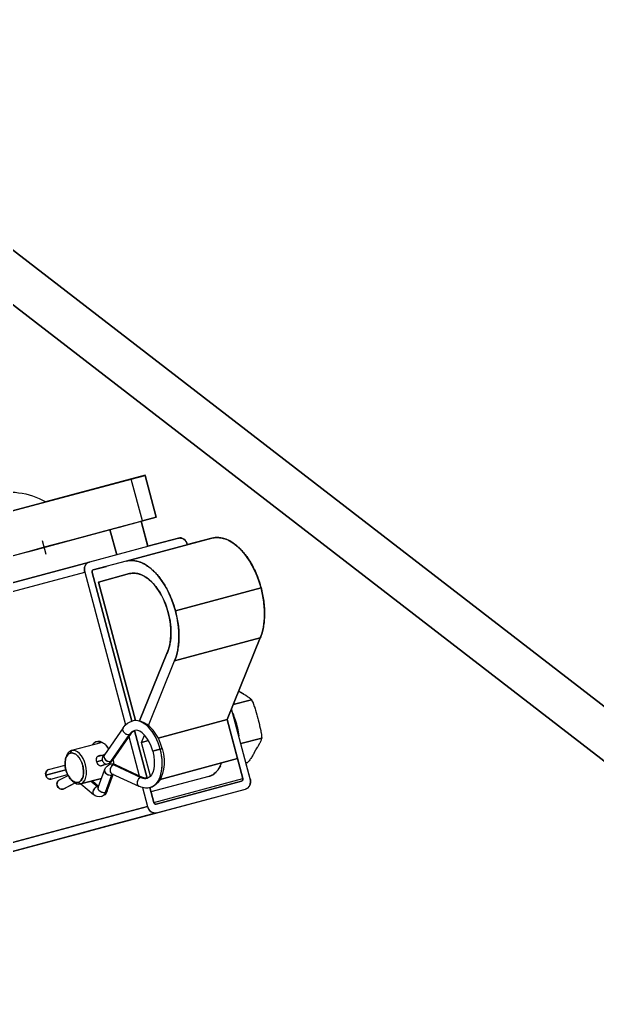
# Model space of a CAD drawing. Extents: x 39751 to 116307, y -36149 to -14965.
# Drawn here: x 65855.4 to 65988.9, y -20783 to -20558.8 of the extents above; entities that cross this region are included whole.
import ezdxf

# ---------------------------------------------------------------- set-up
doc = ezdxf.new("R2010")
doc.units = 0
doc.header["$LTSCALE"] = 1500
doc.linetypes.add('DASHDOT', pattern=[25.4, 12.7, -6.35, 0, -6.35])
doc.linetypes.add('DASHED', pattern=[0.35, 0.3, -0.05])
doc.layers.add('AM_0', color=7, linetype='Continuous', lineweight=30)

# ---------------------------------------------------------------- blocks, each defined once
blk = doc.blocks.new('A$C10C21AE5')
at = {"color": 7}
for p, q in [((724.98, 49.6), (494.98, 227.17)), ((706.99, 50.85), (488.87, 219.25)), ((718.87, 41.69), (488.87, 219.25))]:
    blk.add_line(p, q, dxfattribs=at)
at = {"color": 7, "linetype": 'DASHED'}
for p, q in [((724.98, 49.6), (494.98, 227.17)), ((494.98, 227.17), (724.98, 49.6)), ((718.87, 41.69), (488.87, 219.25)), ((488.87, 219.25), (718.87, 41.69))]:
    blk.add_line(p, q, dxfattribs=at)
blk = doc.blocks.new('A$C2D1C109C')
at = {"ltscale": 0.025}
for p, q in [((25.01, 787.87), (27.6, 797.53)), ((25.01, 787.84), (27.6, 797.5)), ((27.6, 797.5), (25.01, 787.84)), ((27.6, 797.5), (25.01, 787.84)), ((28.19, 786.99), (30.78, 796.65)), ((28.19, 786.99), (30.78, 796.65))]:
    blk.add_line(p, q, dxfattribs=at)
at = {"ltscale": 0.000835028}
blk.add_line((27.6, 797.53), (27.92, 797.44), dxfattribs=at)
at = {"ltscale": 0.059443}
blk.add_line((27.6, 797.53), (50.56, 791.38), dxfattribs=at)
at = {"ltscale": 0.000963641}
blk.add_line((27.97, 797.4), (27.6, 797.5), dxfattribs=at)
at = {"ltscale": 0.008243}
blk.add_line((30.78, 796.65), (27.6, 797.5), dxfattribs=at)
at = {"ltscale": 0.002628}
blk.add_line((27.92, 797.44), (28.93, 797.17), dxfattribs=at)
at = {"ltscale": 0.002757}
blk.add_line((29.03, 797.12), (27.97, 797.4), dxfattribs=at)
at = {"ltscale": 0.004396}
blk.add_line((28.93, 797.17), (30.63, 796.72), dxfattribs=at)
at = {"ltscale": 0.004521}
for p, q in [((30.78, 796.65), (29.03, 797.12)), ((28.19, 786.99), (26.44, 787.46))]:
    blk.add_line(p, q, dxfattribs=at)
at = {"ltscale": 0.006124}
blk.add_line((30.63, 796.72), (33, 796.08), dxfattribs=at)
at = {"ltscale": 0.135205}
for p, q in [((83.02, 782.65), (30.78, 796.65)), ((30.78, 796.65), (83.02, 782.65))]:
    blk.add_line(p, q, dxfattribs=at)
at = {"ltscale": 0.007794}
blk.add_line((33, 796.08), (36.01, 795.28), dxfattribs=at)
at = {"ltscale": 0.009394}
blk.add_line((36.01, 795.28), (39.64, 794.3), dxfattribs=at)
at = {"ltscale": 0.010905}
blk.add_line((39.64, 794.3), (43.85, 793.17), dxfattribs=at)
at = {"ltscale": 0.012317}
blk.add_line((43.85, 793.17), (48.61, 791.9), dxfattribs=at)
at = {"ltscale": 0.00505}
blk.add_line((48.61, 791.9), (50.56, 791.38), dxfattribs=at)
at = {"ltscale": 2.03578e-05}
blk.add_line((25.01, 787.87), (25.01, 787.87), dxfattribs=at)
at = {"ltscale": 0.000965115}
blk.add_line((25.38, 787.74), (25.01, 787.84), dxfattribs=at)
at = {"ltscale": 0.076855}
blk.add_line((54.7, 779.88), (25.01, 787.84), dxfattribs=at)
at = {"ltscale": 0.008242}
blk.add_line((25.01, 787.84), (28.19, 786.99), dxfattribs=at)
at = {"ltscale": 0.002755}
blk.add_line((26.44, 787.46), (25.38, 787.74), dxfattribs=at)
at = {"ltscale": 0.015}
for p, q in [((26.95, 781.11), (28.5, 786.91)), ((34.15, 779.18), (35.71, 784.97)), ((35.71, 784.97), (34.15, 779.18))]:
    blk.add_line(p, q, dxfattribs=at)
at = {"ltscale": 0.014929}
blk.add_line((28.49, 786.91), (26.95, 781.14), dxfattribs=at)
at = {"ltscale": 0.135206}
blk.add_line((80.43, 772.99), (28.19, 786.99), dxfattribs=at)
blk.add_line((80.43, 772.99), (28.19, 786.99), dxfattribs=at)
at = {"ltscale": 0.018656}
blk.add_line((35.71, 784.97), (28.5, 786.91), dxfattribs=at)
at = {"ltscale": 0.000126402}
blk.add_line((28.55, 786.89), (28.5, 786.91), dxfattribs=at)
at = {"ltscale": 0.00053706}
blk.add_line((28.76, 786.84), (28.55, 786.89), dxfattribs=at)
at = {"ltscale": 0.000952534}
blk.add_line((29.12, 786.74), (28.76, 786.84), dxfattribs=at)
at = {"ltscale": 0.001357}
blk.add_line((29.65, 786.6), (29.12, 786.74), dxfattribs=at)
at = {"ltscale": 0.00175}
blk.add_line((30.32, 786.42), (29.65, 786.6), dxfattribs=at)
at = {"ltscale": 0.002127}
blk.add_line((31.15, 786.2), (30.32, 786.42), dxfattribs=at)
at = {"ltscale": 0.002482}
blk.add_line((32.11, 785.94), (31.15, 786.2), dxfattribs=at)
at = {"ltscale": 0.002813}
blk.add_line((33.19, 785.65), (32.11, 785.94), dxfattribs=at)
at = {"ltscale": 0.003118}
blk.add_line((34.4, 785.33), (33.19, 785.65), dxfattribs=at)
at = {"ltscale": 0.003392}
blk.add_line((35.71, 784.97), (34.4, 785.33), dxfattribs=at)
at = {"ltscale": 0.114682}
blk.add_line((80.02, 773.1), (35.71, 784.97), dxfattribs=at)
blk.add_line((80.02, 773.1), (35.71, 784.97), dxfattribs=at)
at = {"ltscale": 0.014545}
for p, q in [((17.8, 781.52), (12.18, 783.03)), ((12.18, 783.03), (17.8, 781.52))]:
    blk.add_line(p, q, dxfattribs=at)
at = {"ltscale": 0.051197}
for p, q in [((31.96, 777.7), (12.18, 783)), ((12.18, 783), (31.96, 777.7)), ((12.18, 783), (31.96, 777.7)), ((0.8, 771.55), (20.58, 766.25)), ((20.58, 766.25), (0.8, 771.55)), ((0.99, 759.94), (20.77, 754.64)), ((20.77, 754.64), (0.99, 759.94)), ((25.07, 721.57), (5.29, 726.87)), ((5.29, 726.87), (25.07, 721.57))]:
    blk.add_line(p, q, dxfattribs=at)
at = {"ltscale": 0.01825}
for p, q in [((19.9, 783.03), (26.95, 781.14)), ((26.95, 781.14), (19.9, 783.03))]:
    blk.add_line(p, q, dxfattribs=at)
at = {"ltscale": 0.053245}
for p, q in [((19.9, 783), (40.47, 777.49)), ((19.9, 783), (40.47, 777.49)), ((24.95, 719.53), (4.37, 725.04)), ((24.95, 719.53), (4.37, 725.04))]:
    blk.add_line(p, q, dxfattribs=at)
at = {"ltscale": 0.01375}
for p, q in [((50.9, 780.9), (45.59, 782.33)), ((45.59, 782.33), (50.9, 780.9))]:
    blk.add_line(p, q, dxfattribs=at)
at = {"linetype": 'DASHDOT', "ltscale": 0.00825}
blk.add_line((51.33, 782.5), (50.48, 779.31), dxfattribs=at)
at = {"ltscale": 7.18015e-05}
blk.add_line((17.79, 781.49), (17.8, 781.52), dxfattribs=at)
blk.add_line((17.79, 781.49), (17.8, 781.52), dxfattribs=at)
at = {"ltscale": 1.98071e-05}
for p, q in [((17.8, 781.52), (17.81, 781.52)), ((3.32, 727.43), (3.31, 727.43))]:
    blk.add_line(p, q, dxfattribs=at)
at = {"ltscale": 2.22171e-05}
for p, q in [((17.8, 781.52), (17.81, 781.52)), ((3.32, 727.43), (3.31, 727.43))]:
    blk.add_line(p, q, dxfattribs=at)
at = {"ltscale": 1.90735e-05}
blk.add_line((26.95, 781.14), (26.95, 781.14), dxfattribs=at)
at = {"ltscale": 8.69885e-06}
blk.add_line((26.95, 781.14), (26.95, 781.14), dxfattribs=at)
at = {"ltscale": 0.009832}
blk.add_line((50.9, 780.9), (54.7, 779.88), dxfattribs=at)
at = {"ltscale": 0.13}
blk.add_line((101.13, 767.44), (50.9, 780.9), dxfattribs=at)
at = {"ltscale": 0.019671}
blk.add_line((31.96, 777.7), (39.56, 775.66), dxfattribs=at)
blk.add_line((31.96, 777.7), (39.56, 775.66), dxfattribs=at)
at = {"ltscale": 0.007809}
blk.add_line((39.56, 775.66), (36.54, 776.47), dxfattribs=at)
at = {"ltscale": 0.007782}
blk.add_line((36.55, 776.46), (39.56, 775.66), dxfattribs=at)
at = {"ltscale": 0.363802}
for p, q in [((181.04, 739.82), (40.47, 777.49)), ((40.47, 777.49), (181.04, 739.82))]:
    blk.add_line(p, q, dxfattribs=at)
at = {"ltscale": 0.088858}
for p, q in [((39.83, 775.07), (30.63, 740.74)), ((30.63, 740.74), (39.83, 775.07))]:
    blk.add_line(p, q, dxfattribs=at)
at = {"ltscale": 0.018653}
blk.add_line((31.18, 774.8), (38.39, 772.87), dxfattribs=at)
at = {"ltscale": 0.018641}
for p, q in [((38.39, 772.87), (31.19, 774.8)), ((31.19, 774.8), (38.39, 772.87))]:
    blk.add_line(p, q, dxfattribs=at)
at = {"ltscale": 0.091223}
blk.add_line((41.54, 775.13), (32.1, 739.88), dxfattribs=at)
blk.add_line((41.54, 775.13), (32.1, 739.88), dxfattribs=at)
at = {"ltscale": 0.360416}
blk.add_line((180.79, 737.82), (41.54, 775.13), dxfattribs=at)
blk.add_line((180.79, 737.82), (41.54, 775.13), dxfattribs=at)
at = {"ltscale": 0.082816}
for p, q in [((29.82, 740.87), (38.39, 772.87)), ((38.39, 772.87), (29.82, 740.87))]:
    blk.add_line(p, q, dxfattribs=at)
at = {"ltscale": 0.050902}
for p, q in [((0.99, 759.94), (8.67, 741.09)), ((8.67, 741.09), (0.99, 759.94))]:
    blk.add_line(p, q, dxfattribs=at)
at = {"ltscale": 0.042022}
for p, q in [((22.54, 756.35), (28.87, 740.78)), ((28.87, 740.78), (22.54, 756.35))]:
    blk.add_line(p, q, dxfattribs=at)
at = {"ltscale": 0.040196}
blk.add_line((26.84, 739.75), (20.77, 754.64), dxfattribs=at)
blk.add_line((26.84, 739.75), (20.77, 754.64), dxfattribs=at)
at = {"ltscale": 0.002025}
for p, q in [((4.85, 747), (5.54, 747.41)), ((4.85, 747), (5.54, 747.41)), ((4.85, 746.97), (5.54, 747.38)), ((4.85, 746.97), (5.54, 747.38))]:
    blk.add_line(p, q, dxfattribs=at)
at = {"ltscale": 0.001293}
blk.add_line((5.54, 747.41), (5.99, 747.67), dxfattribs=at)
at = {"ltscale": 0.001292}
blk.add_line((5.54, 747.41), (5.99, 747.66), dxfattribs=at)
at = {"ltscale": 0.001315}
blk.add_line((5.54, 747.38), (6, 747.64), dxfattribs=at)
at = {"ltscale": 0.001321}
blk.add_line((5.54, 747.38), (6, 747.64), dxfattribs=at)
at = {"ltscale": 5.53381e-05}
blk.add_line((3.05, 745.7), (3.03, 745.71), dxfattribs=at)
at = {"ltscale": 0.010959}
for p, q in [((7.26, 744.54), (3.03, 745.68)), ((3.03, 745.68), (7.26, 744.54))]:
    blk.add_line(p, q, dxfattribs=at)
at = {"ltscale": 0.041928}
blk.add_line((3.31, 727.4), (7.65, 743.6), dxfattribs=at)
blk.add_line((3.31, 727.4), (7.65, 743.6), dxfattribs=at)
at = {"ltscale": 0.035276}
for p, q in [((5.02, 727.46), (8.67, 741.09)), ((8.67, 741.09), (5.02, 727.46))]:
    blk.add_line(p, q, dxfattribs=at)
at = {"ltscale": 0.023358}
for p, q in [((8.67, 741.09), (6.25, 732.06)), ((6.25, 732.06), (8.67, 741.09))]:
    blk.add_line(p, q, dxfattribs=at)
at = {"ltscale": 0.000429529}
blk.add_line((6.95, 741), (6.79, 741.05), dxfattribs=at)
blk.add_line((6.95, 741), (6.79, 741.05), dxfattribs=at)
at = {"ltscale": 0.04114}
for p, q in [((8.67, 741.09), (24.57, 736.83)), ((24.57, 736.83), (8.67, 741.09))]:
    blk.add_line(p, q, dxfattribs=at)
at = {"ltscale": 0.02853}
blk.add_line((30.05, 738.56), (27.09, 727.54), dxfattribs=at)
at = {"ltscale": 0.028529}
blk.add_line((27.09, 727.54), (30.05, 738.56), dxfattribs=at)
at = {"ltscale": 0.004693}
blk.add_line((28.45, 735.79), (27.74, 737.52), dxfattribs=at)
blk.add_line((28.45, 735.79), (27.74, 737.52), dxfattribs=at)
at = {"ltscale": 0.018985}
for p, q in [((30.83, 737.92), (35.15, 731.68)), ((35.54, 731.41), (31.22, 737.66)), ((31.22, 737.66), (35.54, 731.41)), ((32.68, 739.2), (37, 732.96))]:
    blk.add_line(p, q, dxfattribs=at)
at = {"ltscale": 0.0125}
for p, q in [((5.49, 735.53), (0.66, 736.82)), ((0.66, 736.82), (5.49, 735.53))]:
    blk.add_line(p, q, dxfattribs=at)
at = {"ltscale": 0.020181}
blk.add_line((26.36, 727.99), (28.45, 735.79), dxfattribs=at)
blk.add_line((26.36, 727.99), (28.45, 735.79), dxfattribs=at)
at = {"ltscale": 0.004273}
for p, q in [((26.8, 736.23), (28.45, 735.79)), ((28.45, 735.79), (26.8, 736.23))]:
    blk.add_line(p, q, dxfattribs=at)
at = {"ltscale": 0.023398}
blk.add_line((31.36, 737.15), (28.94, 728.11), dxfattribs=at)
blk.add_line((31.36, 737.15), (28.94, 728.11), dxfattribs=at)
at = {"ltscale": 0.018316}
blk.add_line((37.51, 735.83), (44.58, 733.94), dxfattribs=at)
blk.add_line((37.51, 735.83), (44.58, 733.94), dxfattribs=at)
at = {"ltscale": 0.002024}
blk.add_line((1.98, 734.09), (1.58, 734.8), dxfattribs=at)
blk.add_line((1.98, 734.09), (1.58, 734.8), dxfattribs=at)
at = {"ltscale": 0.002037}
blk.add_line((2.39, 733.39), (1.98, 734.09), dxfattribs=at)
blk.add_line((2.39, 733.39), (1.98, 734.09), dxfattribs=at)
at = {"ltscale": 0.001199}
blk.add_line((23.63, 734.38), (24.1, 734.25), dxfattribs=at)
at = {"ltscale": 0.001198}
blk.add_line((24.1, 734.25), (23.63, 734.38), dxfattribs=at)
at = {"ltscale": 0.003918}
for p, q in [((25.34, 733.92), (23.83, 734.32)), ((23.83, 734.32), (25.34, 733.92)), ((25.61, 733.85), (24.1, 734.25)), ((24.1, 734.25), (25.61, 733.85))]:
    blk.add_line(p, q, dxfattribs=at)
at = {"ltscale": 0.000508752}
for p, q in [((25.81, 733.79), (25.61, 733.85)), ((25.61, 733.85), (25.81, 733.79))]:
    blk.add_line(p, q, dxfattribs=at)
at = {"ltscale": 0.004177}
blk.add_line((38.58, 732.57), (36.97, 733), dxfattribs=at)
at = {"ltscale": 1.35838e-05}
blk.add_line((37, 732.96), (37, 732.96), dxfattribs=at)
at = {"ltscale": 0.001616}
for p, q in [((44.85, 733.35), (44.58, 733.94)), ((44.58, 733.94), (44.85, 733.35))]:
    blk.add_line(p, q, dxfattribs=at)
at = {"ltscale": 0.009512}
blk.add_line((3.31, 727.43), (4.29, 731.1), dxfattribs=at)
blk.add_line((3.31, 727.43), (4.29, 731.1), dxfattribs=at)
at = {"ltscale": 0.001115}
for p, q in [((4.3, 731.1), (3.87, 731.21)), ((3.87, 731.21), (4.3, 731.1))]:
    blk.add_line(p, q, dxfattribs=at)
at = {"ltscale": 0.04624}
blk.add_line((6.25, 732.06), (24.12, 727.27), dxfattribs=at)
blk.add_line((6.25, 732.06), (24.12, 727.27), dxfattribs=at)
at = {"ltscale": 0.004302}
blk.add_line((7.92, 731.62), (6.25, 732.06), dxfattribs=at)
at = {"ltscale": 0.041938}
blk.add_line((24.12, 727.27), (7.92, 731.62), dxfattribs=at)
at = {"ltscale": 0.004431}
blk.add_line((38, 730.4), (36.29, 730.86), dxfattribs=at)
at = {"ltscale": 0.003341}
for p, q in [((37.47, 731.7), (38.76, 731.36)), ((38.76, 731.36), (37.47, 731.7))]:
    blk.add_line(p, q, dxfattribs=at)
at = {"ltscale": 0.000159651}
blk.add_line((37.72, 732.8), (37.78, 732.81), dxfattribs=at)
at = {"ltscale": 0.001033}
blk.add_line((45.84, 732.42), (45.95, 732.02), dxfattribs=at)
at = {"ltscale": 0.017226}
for p, q in [((34.32, 730.62), (28.08, 727.7)), ((28.55, 727.74), (34.79, 730.66)), ((34.79, 730.66), (28.55, 727.74))]:
    blk.add_line(p, q, dxfattribs=at)
at = {"ltscale": 0.017227}
blk.add_line((35.28, 728.59), (29.03, 725.67), dxfattribs=at)
at = {"ltscale": 0.010693}
for p, q in [((38.44, 725.42), (36.97, 729.43)), ((36.77, 724.29), (35.3, 728.31)), ((36.77, 724.29), (35.3, 728.31))]:
    blk.add_line(p, q, dxfattribs=at)
at = {"ltscale": 0.000162642}
blk.add_line((37.19, 730.58), (37.14, 730.63), dxfattribs=at)
at = {"ltscale": 0.011983}
for p, q in [((45.88, 729.45), (50.51, 728.21)), ((50.51, 728.21), (45.88, 729.45))]:
    blk.add_line(p, q, dxfattribs=at)
at = {"ltscale": 0.009946}
for p, q in [((49.91, 729.53), (46.07, 730.56)), ((49.33, 727.36), (45.49, 728.39))]:
    blk.add_line(p, q, dxfattribs=at)
at = {"ltscale": 0.053246}
blk.add_line((25.59, 721.94), (5.02, 727.46), dxfattribs=at)
blk.add_line((25.59, 721.94), (5.02, 727.46), dxfattribs=at)
at = {"ltscale": 0.034604}
blk.add_line((12.87, 727.94), (26.24, 724.36), dxfattribs=at)
at = {"ltscale": 0.010085}
blk.add_line((36.33, 724.64), (34.94, 728.43), dxfattribs=at)
at = {"ltscale": 0.01251}
for p, q in [((42.51, 726.21), (37.68, 727.51)), ((37.68, 727.51), (42.51, 726.21))]:
    blk.add_line(p, q, dxfattribs=at)
at = {"ltscale": 8.87112e-05}
blk.add_line((37.72, 727.49), (37.69, 727.48), dxfattribs=at)
at = {"ltscale": 8.59823e-05}
blk.add_line((37.72, 727.49), (37.69, 727.48), dxfattribs=at)
at = {"ltscale": 0.004711}
blk.add_line((39.77, 726.94), (38.33, 725.74), dxfattribs=at)
at = {"ltscale": 0.004872}
for p, q in [((38.62, 725.6), (40.11, 726.85)), ((40.11, 726.85), (38.62, 725.6))]:
    blk.add_line(p, q, dxfattribs=at)
at = {"ltscale": 0.009517}
blk.add_line((42.43, 726.23), (39.51, 723.79), dxfattribs=at)
at = {"ltscale": 0.001615}
for p, q in [((42.51, 726.21), (43.04, 726.59)), ((43.04, 726.59), (42.51, 726.21))]:
    blk.add_line(p, q, dxfattribs=at)
at = {"ltscale": 0.007609}
blk.add_line((46.48, 725.05), (43.77, 726.44), dxfattribs=at)
at = {"ltscale": 0.007976}
blk.add_line((46.62, 725), (43.78, 726.45), dxfattribs=at)
at = {"ltscale": 0.007972}
blk.add_line((46.62, 725), (43.78, 726.45), dxfattribs=at)
at = {"ltscale": 0.001034}
blk.add_line((44.36, 726.9), (44.65, 727.19), dxfattribs=at)
at = {"ltscale": 0.006001}
blk.add_line((47.5, 727.06), (45.36, 728.15), dxfattribs=at)
at = {"ltscale": 0.394334}
for p, q in [((156.73, 684.22), (4.37, 725.04)), ((179.4, 680.21), (27.05, 721.04)), ((27.05, 721.04), (179.4, 680.21))]:
    blk.add_line(p, q, dxfattribs=at)
at = {"ltscale": 0.008857}
blk.add_line((26.51, 725.37), (25.59, 721.94), dxfattribs=at)
at = {"ltscale": 0.008858}
blk.add_line((25.59, 721.94), (26.51, 725.37), dxfattribs=at)
at = {"ltscale": 0.011222}
blk.add_line((28.21, 725.37), (27.05, 721.04), dxfattribs=at)
blk.add_line((28.21, 725.37), (27.05, 721.04), dxfattribs=at)
at = {"ltscale": 0.000123252}
blk.add_line((38.44, 725.42), (38.46, 725.37), dxfattribs=at)
at = {"ltscale": 0.394333}
for p, q in [((177.3, 678.71), (24.95, 719.53)), ((24.95, 719.53), (177.3, 678.71))]:
    blk.add_line(p, q, dxfattribs=at)
for points in [[(23.63, 734.38), (24.01, 735.55), (24.53, 736.76), (25.09, 737.74), (25.74, 738.65), (26.46, 739.42), (27.13, 739.98), (27.77, 740.37), (28.51, 740.68), (29.16, 740.83), (29.86, 740.87), (30.56, 740.76)], [(32.67, 739.2), (32.16, 739.82), (31.62, 740.27), (31.03, 740.6), (30.56, 740.76)], [(25.81, 733.79), (26.18, 734.93), (26.63, 735.91), (27.17, 736.81), (27.72, 737.49), (28.28, 738.03), (28.82, 738.38), (29.29, 738.57), (29.69, 738.62), (29.98, 738.58)], [(30.83, 737.92), (30.5, 738.29), (30.16, 738.52), (29.98, 738.58)], [(23.63, 734.38), (23.37, 733.17), (23.22, 731.86), (23.21, 730.74), (23.32, 729.62), (23.56, 728.6), (23.86, 727.78), (24.22, 727.12), (24.7, 726.48), (25.18, 726.02), (25.78, 725.64), (26.44, 725.38)], [(25.81, 733.79), (25.56, 732.62), (25.46, 731.55), (25.48, 730.5), (25.61, 729.64), (25.83, 728.89), (26.12, 728.32), (26.43, 727.92), (26.76, 727.67), (27.03, 727.56)], [(34.32, 730.62), (34.82, 730.79), (35.33, 730.81), (35.62, 730.76)], [(36.29, 730.86), (35.83, 731.04), (35.41, 731.36), (35.15, 731.68)], [(36.97, 729.43), (36.71, 729.96), (36.38, 730.34), (35.96, 730.63), (35.62, 730.76)], [(27.03, 727.56), (27.43, 727.52), (27.85, 727.61), (28.08, 727.7)], [(26.44, 725.38), (27.12, 725.27), (27.8, 725.3), (28.49, 725.45), (29.03, 725.67)], [(36.33, 724.64), (36.6, 724.12), (36.92, 723.74), (37.34, 723.45), (37.68, 723.32)], [(37.68, 723.32), (38.14, 723.26), (38.63, 723.33), (39.1, 723.51), (39.51, 723.79)]]:
    blk.add_lwpolyline(points)
for centre, radius, start, end in [((59.04, 776.76), 16.9, 75, 120.2397), ((12.24, 774.65), 8.79, 118.0834, 124.4592), ((12.24, 774.62), 8.79, 118.0834, 124.4592), ((11.59, 775.87), 7.41, 110.9473, 118.0946), ((11.59, 775.84), 7.41, 110.9473, 118.0946), ((11.19, 776.91), 6.29, 102.9857, 110.9525), ((11.19, 776.88), 6.29, 102.9857, 110.9525), ((11, 777.72), 5.46, 94.2249, 102.9804), ((11, 777.69), 5.46, 94.2249, 102.9804), ((10.96, 778.27), 4.92, 84.8098, 94.206), ((10.96, 778.24), 4.92, 84.8098, 94.206), ((10.98, 778.54), 4.64, 75.0183, 84.7784), ((10.98, 778.51), 4.64, 75.0183, 84.7784), ((19.93, 781.02), 2.17, 136.3791, 146.3466), ((19.93, 780.99), 2.17, 136.3791, 146.3466), ((19.78, 781.16), 1.97, 125.7766, 136.4244), ((19.78, 781.13), 1.97, 125.7766, 136.4244), ((19.66, 781.34), 1.75, 114.3187, 125.8157), ((19.66, 781.31), 1.75, 114.3187, 125.8157), ((19.58, 781.51), 1.56, 101.9333, 114.3444), ((19.58, 781.48), 1.56, 101.9333, 114.3444), ((19.55, 781.65), 1.42, 88.7233, 101.9383), ((19.55, 781.62), 1.42, 88.7233, 101.9383), ((19.55, 781.72), 1.35, 75.0125, 88.7075), ((19.55, 781.69), 1.35, 75.0125, 88.7075), ((15.72, 770.53), 14.2, 135.2237, 139.8534), ((15.72, 770.5), 14.2, 135.2237, 139.8534), ((14.33, 771.91), 12.24, 130.1248, 135.2365), ((14.33, 771.88), 12.24, 130.1248, 135.2365), ((13.15, 773.31), 10.42, 124.4456, 130.1386), ((13.15, 773.28), 10.42, 124.4456, 130.1386), ((20.14, 780.89), 2.42, 155.7548, 165.0236), ((20.14, 780.86), 2.42, 155.7548, 165.0236), ((20.06, 780.93), 2.33, 146.2994, 155.8021), ((20.06, 780.9), 2.33, 146.2994, 155.8021), ((18.86, 768.07), 18.2, 144.0695, 147.9943), ((18.86, 768.04), 18.2, 144.0695, 147.9943), ((17.26, 769.23), 16.22, 139.8419, 144.0797), ((17.26, 769.2), 16.22, 139.8419, 144.0797), ((30.78, 772.39), 5.46, 94.2249, 102.9804), ((30.74, 772.94), 4.92, 84.8098, 94.206), ((30.76, 773.21), 4.64, 75.0183, 84.7784), ((21.84, 766.32), 21.65, 151.6573, 155.1521), ((21.84, 766.29), 21.65, 151.6573, 155.1521), ((20.42, 767.09), 20.04, 147.9852, 151.6654), ((20.42, 767.06), 20.04, 147.9852, 151.6654), ((34.11, 766.58), 12.24, 130.1248, 135.2365), ((32.94, 767.98), 10.42, 124.4456, 130.1386), ((32.02, 769.32), 8.79, 118.0834, 124.4592), ((31.37, 770.54), 7.41, 110.9473, 118.0946), ((30.97, 771.58), 6.29, 102.9857, 110.9525), ((39.47, 775.33), 0.343, 47.7191, 74.9119), ((39.43, 775.28), 0.411, 23.685, 47.771), ((40.12, 776.18), 1.35, 61.2925, 74.9875), ((40.09, 776.12), 1.42, 48.0616, 61.2767), ((39.99, 776.01), 1.56, 35.6556, 48.0667), ((39.84, 775.9), 1.75, 24.1843, 35.6813), ((39.65, 775.81), 1.97, 13.5756, 24.2234), ((39.45, 775.76), 2.17, 3.6534, 13.6209), ((39.29, 775.75), 2.33, 354.1979, 3.7006), ((23.86, 765.44), 23.86, 158.4998, 161.7759), ((23.86, 765.41), 23.86, 158.4998, 161.7759), ((23.01, 765.77), 22.95, 155.1448, 158.5067), ((23.01, 765.74), 22.95, 155.1448, 158.5067), ((38.64, 762.74), 18.2, 144.0695, 147.9943), ((37.04, 763.9), 16.22, 139.8419, 144.0797), ((35.5, 765.2), 14.2, 135.2237, 139.8534), ((32.37, 766.62), 8.87, 124.6851, 135.4862), ((30.93, 768.72), 6.33, 111.2642, 124.7918), ((30.31, 770.33), 4.59, 94.5403, 111.302), ((30.23, 771.19), 3.74, 75.1415, 94.3899), ((39.33, 775.23), 0.514, 3.2783, 24.0075), ((39.26, 775.23), 0.591, 344.8034, 3.6705), ((39.2, 775.76), 2.42, 344.9764, 354.2452), ((24.27, 765.29), 24.29, 164.9947, 168.7992), ((24.27, 765.26), 24.29, 164.9947, 168.7992), ((24.3, 765.29), 24.32, 161.7693, 165.0032), ((24.3, 765.26), 24.32, 161.7693, 165.0032), ((41.62, 760.99), 21.65, 151.6573, 155.1521), ((40.2, 761.76), 20.04, 147.9852, 151.6654), ((37.01, 762.65), 15, 144.1675, 151.7732), ((34.53, 764.47), 11.92, 135.3838, 144.2494), ((23.64, 765.41), 23.65, 168.7885, 172.6616), ((23.64, 765.38), 23.65, 168.7885, 172.6616), ((43.64, 760.1), 23.86, 158.4998, 161.7759), ((42.79, 760.44), 22.95, 155.1448, 158.5067), ((39.21, 761.45), 17.51, 151.7082, 158.5677), ((20.68, 765.66), 20.69, 176.6517, 180.8865), ((20.68, 765.63), 20.69, 176.6517, 180.8865), ((22.41, 765.56), 22.42, 172.6502, 176.6642), ((22.41, 765.53), 22.42, 172.6502, 176.6642), ((44.08, 759.96), 24.32, 161.7693, 165.0032), ((40.52, 760.92), 18.92, 158.5125, 165.026), ((19.19, 765.65), 19.2, 180.9122, 183.0021), ((18.59, 765.59), 18.59, 180.8724, 185.4198), ((43.42, 760.08), 23.65, 168.7885, 172.6616), ((44.05, 759.96), 24.29, 164.9947, 168.7992), ((40.13, 760.97), 18.53, 168.9688, 173.035), ((40.67, 760.87), 19.08, 164.9939, 168.9812), ((16.29, 765.37), 16.28, 185.4035, 190.3713), ((13.97, 764.94), 13.92, 190.3524, 195.8682), ((42.19, 760.23), 22.42, 172.6502, 176.6642), ((39.08, 761.09), 17.47, 173.0218, 177.2507), ((11.78, 764.32), 11.65, 195.847, 202.0592), ((40.46, 760.33), 20.69, 176.6517, 180.8865), ((38.37, 760.29), 18.59, 180.8724, 185.4198), ((37.61, 761.16), 15.99, 177.236, 181.7209), ((35.84, 761.1), 14.23, 181.7041, 186.5533), ((36.07, 760.07), 16.28, 185.4035, 190.3713), ((33.93, 760.88), 12.3, 186.5339, 191.8759), ((32.04, 760.47), 10.37, 191.8534, 197.8414), ((33.75, 759.64), 13.92, 190.3524, 195.8682), ((31.56, 759.02), 11.65, 195.847, 202.0592), ((30.31, 759.91), 8.55, 197.8163, 204.6278), ((9.36, 738.29), 9.78, 122.0459, 126.4737), ((9.39, 738.24), 9.84, 122.0595, 126.461), ((9.36, 738.26), 9.78, 122.0459, 126.4737), ((9.39, 738.21), 9.84, 122.0595, 126.461), ((18.33, 724.09), 26.59, 120.4861, 122.1994), ((18.58, 723.69), 27.06, 120.5015, 122.185), ((18.33, 724.06), 26.59, 120.4861, 122.1994), ((18.58, 723.66), 27.06, 120.5015, 122.185), ((18.59, 738.6), 17.14, 159.2824, 163.1291), ((18.7, 738.56), 17.26, 159.2958, 163.1151), ((18.59, 738.57), 17.14, 159.2824, 163.1291), ((18.7, 738.53), 17.26, 159.2958, 163.1151), ((11.16, 741.43), 9.19, 152.2258, 159.389), ((11.18, 741.41), 9.21, 152.2364, 159.378), ((11.16, 741.4), 9.19, 152.2258, 159.389), ((11.18, 741.38), 9.21, 152.2364, 159.378), ((5.81, 743.05), 3.85, 126.0337, 136.227), ((5.81, 743.04), 3.86, 126.0472, 136.2147), ((5.81, 743.02), 3.85, 126.0337, 136.227), ((5.81, 743.01), 3.86, 126.0472, 136.2147), ((147.31, 702.43), 150.85, 164.609, 165.0484), ((146.57, 702.62), 150.09, 164.6077, 165.0492), ((147.31, 702.4), 150.85, 164.609, 165.0484), ((146.57, 702.59), 150.09, 164.6077, 165.0492), ((40.82, 731.8), 40.38, 163.0556, 164.695), ((41.53, 731.59), 41.13, 163.0699, 164.6797), ((40.82, 731.77), 40.38, 163.0556, 164.695), ((41.53, 731.57), 41.13, 163.0699, 164.6797), ((23.57, 735.47), 17.68, 156.3075, 161.6148), ((23.52, 735.49), 17.64, 156.2963, 161.6232), ((40.1, 730.06), 40.14, 165.3138, 166.9535), ((40.81, 729.88), 40.87, 165.3289, 166.9395), ((40.1, 730.03), 40.14, 165.3138, 166.9535), ((40.81, 729.85), 40.87, 165.3289, 166.9395), ((144.93, 702.81), 148.45, 164.9544, 165.3982), ((144.5, 702.92), 148.01, 164.954, 165.3992), ((144.93, 702.78), 148.45, 164.9544, 165.3982), ((144.5, 702.89), 148.01, 164.954, 165.3992), ((23.94, 735.33), 18.08, 161.5558, 173.6263), ((24.09, 735.29), 18.23, 161.5878, 168.0595), ((9.84, 736.49), 9.19, 170.6129, 177.7744), ((9.86, 736.49), 9.21, 170.6239, 177.7638), ((9.84, 736.46), 9.19, 170.6129, 177.7744), ((9.86, 736.46), 9.21, 170.6239, 177.7638), ((17.67, 735.23), 17.12, 166.8797, 170.7205), ((17.79, 735.21), 17.24, 166.8936, 170.7072), ((17.67, 735.2), 17.12, 166.8797, 170.7205), ((17.79, 735.18), 17.24, 166.8936, 170.7072), ((23.53, 735.39), 17.67, 168.0191, 173.6962), ((31.37, 738.31), 0.673, 213.5942, 256.5596), ((31.37, 738.32), 0.678, 215.8017, 256.4648), ((4.39, 737.74), 3.84, 193.7718, 203.9609), ((4.4, 737.74), 3.85, 193.7841, 203.9475), ((9.84, 740.07), 9.77, 203.5218, 207.9516), ((9.89, 740.1), 9.83, 203.5345, 207.938), ((24.7, 747.88), 26.56, 207.7982, 209.5132), ((25.11, 748.1), 27.03, 207.8125, 209.4978), ((40.14, 731.79), 4.88, 135.3838, 144.2494), ((39.26, 732.67), 3.63, 124.6851, 135.4862), ((38.67, 733.52), 2.59, 111.2642, 124.7918), ((38.42, 734.19), 1.88, 94.5403, 111.302), ((36.35, 734.45), 2.21, 32.7767, 44.6371), ((36.45, 734.54), 2.07, 39.0997, 44.673), ((36.24, 734.37), 2.35, 33.0075, 39.0935), ((38.39, 734.53), 1.53, 75.1415, 94.3899), ((38.38, 734.54), 1.53, 55.6101, 74.8585), ((38.18, 734.25), 1.88, 38.698, 55.4597), ((37.82, 733.94), 2.35, 33.0075, 39.0935), ((28.51, 748.55), 30.21, 210.1406, 211.71), ((28.79, 748.72), 30.53, 210.1494, 211.702), ((40.87, 731.24), 5.79, 144.0499, 147.0793), ((45.22, 730.75), 2.82, 124.6851, 135.4862), ((44.77, 731.41), 2.01, 111.2642, 124.7918), ((44.57, 731.93), 1.46, 94.5403, 111.302), ((44.54, 732.2), 1.19, 75.1415, 94.3899), ((44.54, 732.2), 1.19, 55.6101, 74.8585), ((44.38, 731.98), 1.46, 38.698, 55.4597), ((15.32, 740.4), 14.7, 211.7123, 215.0771), ((15.31, 740.4), 14.69, 211.711, 215.0788), ((11.53, 737.76), 10.08, 215.131, 220.4763), ((11.51, 737.74), 10.05, 215.1234, 220.4842), ((16.97, 733.62), 7.47, 199.8977, 205.2276), ((42.29, 730.38), 7.43, 168.3502, 176.7868), ((42.11, 730.4), 7.25, 171.4604, 176.8473), ((42.52, 730.34), 7.66, 168.424, 171.5052), ((35.7, 732.08), 0.678, 215.8146, 256.4515), ((35.7, 732.07), 0.678, 215.8017, 256.4648), ((37.97, 731.76), 1.07, 88.3963, 103.4603), ((37.96, 731.86), 0.974, 75.7396, 100.7293), ((37.99, 732), 0.831, 61.139, 89.1139), ((38.01, 732.06), 0.766, 46.069, 75.3963), ((37.43, 731.55), 1.31, 311.2546, 330.6599), ((37.53, 731.46), 1.18, 310.6103, 321.1429), ((38.01, 732.06), 0.765, 31.4189, 60.5869), ((37.3, 731.65), 1.47, 321.0703, 329.9658), ((37.98, 732.04), 0.802, 31.7466, 45.7488), ((36.98, 731.83), 1.84, 330.1068, 345.2424), ((36.99, 731.82), 1.82, 330.0064, 345.2767), ((37.87, 731.96), 0.937, 19.2604, 31.7838), ((37.86, 731.96), 0.951, 19.3833, 31.6574), ((37.51, 731.85), 1.31, 359.3497, 18.742), ((37.64, 731.88), 1.18, 8.853, 19.3852), ((37, 731.84), 1.82, 344.723, 0.0016), ((36.98, 731.84), 1.84, 344.7572, 359.9014), ((37.35, 731.84), 1.47, 0.0434, 8.926), ((47.82, 728.93), 6.02, 158.5124, 165.026), ((47.4, 729.1), 5.57, 151.7082, 158.5677), ((46.7, 729.49), 4.77, 144.1675, 151.7732), ((45.91, 730.06), 3.79, 135.3838, 144.2494), ((43.95, 731.63), 2.01, 25.2082, 38.7357), ((43.22, 731.28), 2.82, 14.5138, 25.3149), ((42.28, 731.03), 3.79, 5.7506, 14.6162), ((40.51, 730.95), 5.57, 351.4323, 358.2918), ((41.31, 730.93), 4.77, 358.2268, 5.8325), ((15.67, 732.98), 6.03, 205.0373, 215.387), ((14.53, 732.17), 4.63, 215.3541, 227.6983), ((13.93, 731.51), 3.73, 227.7247, 241.9912), ((34.6, 730.01), 0.679, 73.5919, 114.0062), ((34.6, 730.01), 0.679, 73.5615, 114.0109), ((34.84, 728.16), 0.481, 18.0405, 49.7177), ((34.84, 728.16), 0.481, 18.0405, 49.7177), ((37.87, 731.41), 1.07, 226.5364, 241.6227), ((37.82, 731.32), 0.974, 229.2767, 254.2926), ((37.77, 731.19), 0.831, 240.905, 268.8915), ((37.76, 731.12), 0.766, 254.6387, 283.944), ((37.76, 731.12), 0.765, 269.4441, 298.5744), ((37.75, 731.16), 0.802, 284.2628, 298.2475), ((37.68, 731.29), 0.951, 298.3371, 310.6122), ((37.68, 731.28), 0.937, 298.2111, 310.7355), ((47.37, 728.99), 5.57, 171.4323, 178.2918), ((46.57, 729.01), 4.77, 178.2268, 185.8325), ((45.6, 728.9), 3.79, 185.7506, 194.6162), ((47.82, 728.93), 6.02, 164.974, 171.4876), ((40.48, 730.83), 5.57, 331.7082, 338.5677), ((40.07, 731), 6.02, 338.5124, 345.026), ((40.07, 731.01), 6.02, 344.974, 351.4876), ((49.71, 728.79), 0.772, 47.7187, 74.9122), ((49.61, 728.67), 0.925, 23.6879, 47.77), ((49.4, 728.58), 1.16, 3.265, 24.0113), ((49.22, 728.56), 1.34, 344.8557, 3.6565), ((5.61, 726.8), 2.39, 164.8972, 183.5833), ((5.56, 726.81), 2.33, 174.1979, 183.7006), ((5.56, 726.78), 2.33, 174.1979, 183.7006), ((5.4, 726.76), 2.17, 183.6534, 193.6209), ((5.65, 726.8), 2.42, 164.9764, 174.2452), ((5.65, 726.77), 2.42, 164.9764, 174.2452), ((5.2, 726.71), 1.97, 193.5756, 204.2234), ((5.59, 727.3), 0.591, 164.8033, 183.6705), ((5.51, 727.29), 0.514, 183.2783, 204.0075), ((5.42, 727.25), 0.411, 203.685, 227.771), ((5.38, 727.2), 0.343, 227.7191, 254.912), ((13.73, 731.16), 3.33, 242.1182, 254.9595), ((28.36, 727.09), 0.673, 73.435, 116.4218), ((28.36, 727.09), 0.674, 73.4417, 116.415), ((35.47, 729.03), 0.742, 230.5482, 256.2413), ((35.47, 729.03), 0.742, 230.5606, 256.2549), ((44.66, 728.65), 2.82, 194.5138, 205.3149), ((43.93, 728.3), 2.01, 205.2082, 218.7357), ((43.5, 727.96), 1.46, 218.698, 235.4597), ((43.35, 727.73), 1.19, 235.6101, 254.8585), ((43.34, 727.74), 1.19, 255.1415, 274.3899), ((43.32, 728.01), 1.46, 274.5403, 291.302), ((43.12, 728.52), 2.01, 291.2642, 304.7918), ((42.66, 729.19), 2.82, 304.6851, 315.4862), ((41.97, 729.87), 3.79, 315.3838, 324.2494), ((41.18, 730.45), 4.77, 324.1675, 331.7732), ((47.16, 726.39), 0.751, 47.3689, 62.8499), ((47.1, 726.33), 0.833, 21.4111, 47.186), ((46.9, 726.25), 1.05, 359.6245, 21.6494), ((46.67, 726.24), 1.28, 340.6693, 0.0095), ((49.53, 728.11), 0.772, 255.0878, 282.2813), ((49.5, 728.26), 0.925, 282.23, 306.3121), ((49.37, 728.44), 1.16, 305.9887, 326.735), ((49.22, 728.55), 1.34, 326.3435, 345.1443), ((5.01, 726.63), 1.75, 204.1843, 215.6813), ((4.85, 726.52), 1.56, 215.6556, 228.0667), ((4.76, 726.41), 1.42, 228.0617, 241.2767), ((4.72, 726.35), 1.35, 241.2925, 254.9875), ((38.4, 724.84), 0.793, 74.314, 92.8616), ((38.4, 724.84), 0.793, 74.3143, 92.8614), ((38.28, 725.98), 0.507, 285.0282, 311.3929), ((38.28, 725.98), 0.507, 285.0282, 311.3929), ((46.82, 725.72), 0.749, 242.9878, 255.03), ((46.82, 725.72), 0.752, 243.026, 255.0259), ((46.83, 725.79), 0.817, 255.3784, 281.4637), ((46.79, 725.99), 1.02, 281.2724, 303.7685), ((46.67, 726.18), 1.25, 303.3875, 322.9662), ((46.59, 726.26), 1.37, 322.5686, 341.0675), ((25.08, 722.05), 0.514, 305.9925, 326.7218), ((25.02, 722.1), 0.591, 326.3295, 345.1966), ((25.29, 720.83), 1.35, 255.0125, 268.7075), ((25.16, 721.9), 0.343, 255.0881, 282.2809), ((25.14, 721.97), 0.411, 282.229, 306.315), ((25.3, 720.91), 1.42, 268.7233, 281.9383), ((25.27, 721.04), 1.56, 281.9333, 294.3444), ((25.19, 721.22), 1.75, 294.3187, 305.8157), ((25.07, 721.39), 1.97, 305.7766, 316.4244), ((24.92, 721.53), 2.17, 316.3791, 326.3466), ((24.79, 721.63), 2.33, 326.2994, 335.8021), ((24.71, 721.66), 2.42, 335.7548, 345.0236)]:
    blk.add_arc(centre, radius, start, end)
at = {"extrusion": (0, 0, -1)}
for centre, major_axis, ratio, start_param, end_param in [((8.56, 769.5), (3.62, 13.52), 0.573576, 4.712389, 6.283185), ((8.56, 769.47), (3.62, 13.52), 0.573576, -1.570796, 0), ((19.38, 781.1), (0.52, 1.93), 0.819152, 4.712389, 6.283185), ((19.38, 781.07), (0.52, 1.93), 0.819152, 4.712389, 6.283185), ((28.34, 764.17), (3.62, 13.52), 0.573576, -1.570796, 0), ((39.43, 775.18), (0.129, 0.483), 0.819152, 0, 1.570796), ((39.96, 775.55), (0.52, 1.93), 0.819152, 0, 1.570796), ((28.34, 764.17), (2.85, 10.63), 0.573576, 4.712389, 6.283185), ((8.56, 769.47), (3.62, 13.52), 0.573576, 3.789252, 4.712389), ((8.56, 769.5), (3.62, 13.52), 0.573576, 4.19622, 4.712389), ((28.34, 764.17), (3.62, 13.52), 0.573576, 3.789252, 4.712389), ((28.34, 764.17), (2.85, 10.63), 0.573576, 3.745222, 4.712389), ((28.5, 733.07), (2.06, 7.69), 0.573576, -1.570796, 0.00001), ((28.5, 733.07), (2.06, 7.69), 0.573576, -1.570796, 0.000002), ((28.5, 733.07), (1.48, 5.51), 0.573576, 0.000002, 0.452567), ((28.5, 733.07), (1.48, 5.51), 0.573576, 0.00001, 0.452567), ((31.75, 738.56), (0.925, 0.641), 0.736686, 0.000028, 2.583357), ((31.75, 738.56), (0.925, 0.641), 0.736686, 1.012561, 2.583357), ((31.75, 738.56), (0.925, 0.641), 0.736686, -0.000107, 1.012561), ((37.61, 731.66), (1.16, 4.35), 0.573576, -1.057006, 0.475537), ((28.5, 733.07), (2.06, 7.69), 0.573576, 2.91589, 4.712389), ((28.5, 733.07), (2.06, 7.69), 0.573576, 3.14159, 4.712389), ((36.07, 732.32), (0.925, 0.641), 0.736686, 0.000028, 2.583357), ((36.07, 732.32), (0.925, 0.641), 0.736686, -0.000107, 1.012561), ((36.58, 731.94), (0.29, 1.09), 0.819152, 0.125922, 1.570796), ((36.58, 731.94), (0.29, 1.09), 0.819152, 0.125949, 1.570796), ((43.55, 730.07), (1.04, 3.86), 0.573576, 3.141593, 6.283185), ((43.55, 730.07), (1.04, 3.86), 0.573576, 3.141593, 6.283185), ((43.94, 729.97), (0.91, 3.38), 0.573576, 3.141593, 6.283185), ((43.94, 729.97), (0.91, 3.38), 0.573576, 0, 3.141593), ((43.55, 730.07), (1.04, 3.86), 0.573576, 0, 0.775775), ((43.55, 730.07), (1.04, 3.86), 0.573576, 0, 0.775749), ((15.46, 737.6), (2.59, 9.66), 0.573576, 3.141609, 3.828389), ((34.81, 727.74), (0.81, 3.02), 0.573576, -0.449667, 0), ((34.81, 727.74), (0.81, 3.02), 0.573576, -0.449667, 0), ((36.07, 732.32), (0.925, 0.641), 0.736686, 1.012561, 2.583357), ((37.18, 734.19), (0.89, 3.34), 0.573576, 3.141593, 3.59416), ((37.18, 734.19), (0.89, 3.34), 0.573576, 3.141593, 3.59416), ((36.58, 731.94), (0.29, 1.09), 0.819152, 1.570796, 3.141593), ((36.58, 731.94), (0.29, 1.09), 0.819152, 1.570796, 3.141593), ((34.8, 729.61), (-0.48, 1.02), 0.737722, 0.555549, 3.14157), ((34.8, 729.61), (-0.48, 1.02), 0.737722, 0.555549, 2.126346), ((34.8, 729.61), (-0.48, 1.02), 0.737722, 2.126346, 3.141725), ((35.91, 729.05), (1.06, 0.39), 0.634927, 0.000025, 2.407479), ((35.91, 729.05), (1.06, 0.39), 0.634927, 0.836683, 2.407479), ((35.91, 729.05), (1.06, 0.39), 0.634927, 0.000062, 0.836683), ((49.62, 728.45), (0.29, 1.09), 0.819152, 0, 1.570796), ((4.89, 726.97), (0.52, 1.93), 0.819152, 3.141593, 4.712389), ((5.42, 727.35), (0.129, 0.483), 0.819152, 3.141593, 4.712389), ((28.5, 733.07), (1.48, 5.51), 0.573576, 2.691926, 3.14159), ((28.5, 733.07), (1.48, 5.51), 0.573576, 2.691926, 3.141582), ((28.56, 726.69), (-0.48, 1.02), 0.737722, 0.555549, 2.126346), ((28.56, 726.69), (-0.48, 1.02), 0.737722, 0.555549, 3.14157), ((28.56, 726.69), (-0.48, 1.02), 0.737722, 2.126346, 3.141725), ((43.55, 730.07), (1.04, 3.86), 0.573576, 2.365817, 3.141593), ((43.55, 730.07), (1.04, 3.86), 0.573576, 2.365844, 3.141593), ((46.99, 726.05), (0.51, 1), 0.813101, 0.00004, 2.970033), ((49.62, 728.45), (0.29, 1.09), 0.819152, 1.570796, 3.141593), ((37.39, 725.03), (1.06, 0.39), 0.634927, 2.407479, 3.141655), ((37.39, 725.03), (1.06, 0.39), 0.634927, 2.407479, 3.141618), ((37.39, 725.03), (1.06, 0.39), 0.634927, 0.000025, 2.407479), ((37.39, 725.03), (1.06, 0.39), 0.634927, 0.836683, 2.407479), ((38.49, 726.34), (0.81, 3.02), 0.573576, 3.141591, 3.825511), ((38.49, 726.34), (0.81, 3.02), 0.573576, 3.141591, 3.825511), ((37.39, 725.03), (1.06, 0.39), 0.634927, 0.000062, 0.836683), ((38.79, 724.66), (-0.721, 0.863), 0.634926, 0.734116, 2.304912), ((38.79, 724.66), (-0.721, 0.863), 0.634926, 0.734116, 3.141568), ((38.79, 724.66), (-0.721, 0.863), 0.634926, 2.304912, 3.141531), ((25.2, 722.05), (0.129, 0.483), 0.819152, 1.570796, 3.141593), ((25.46, 721.46), (0.52, 1.93), 0.819152, 1.570796, 3.141593)]:
    blk.add_ellipse(centre, major_axis=major_axis, ratio=ratio, start_param=start_param, end_param=end_param, dxfattribs=at)

msp = doc.modelspace()

# ---------------------------------------------------------------- block references
at = {"xscale": -1}
msp.add_blockref('A$C2D1C109C', (65911.98, -21461.69), dxfattribs=at)
at = {"layer": 'AM_0'}
msp.add_blockref('A$C10C21AE5', (65289.8, -20786.01), dxfattribs=at)

doc.saveas('drawing.dxf')
